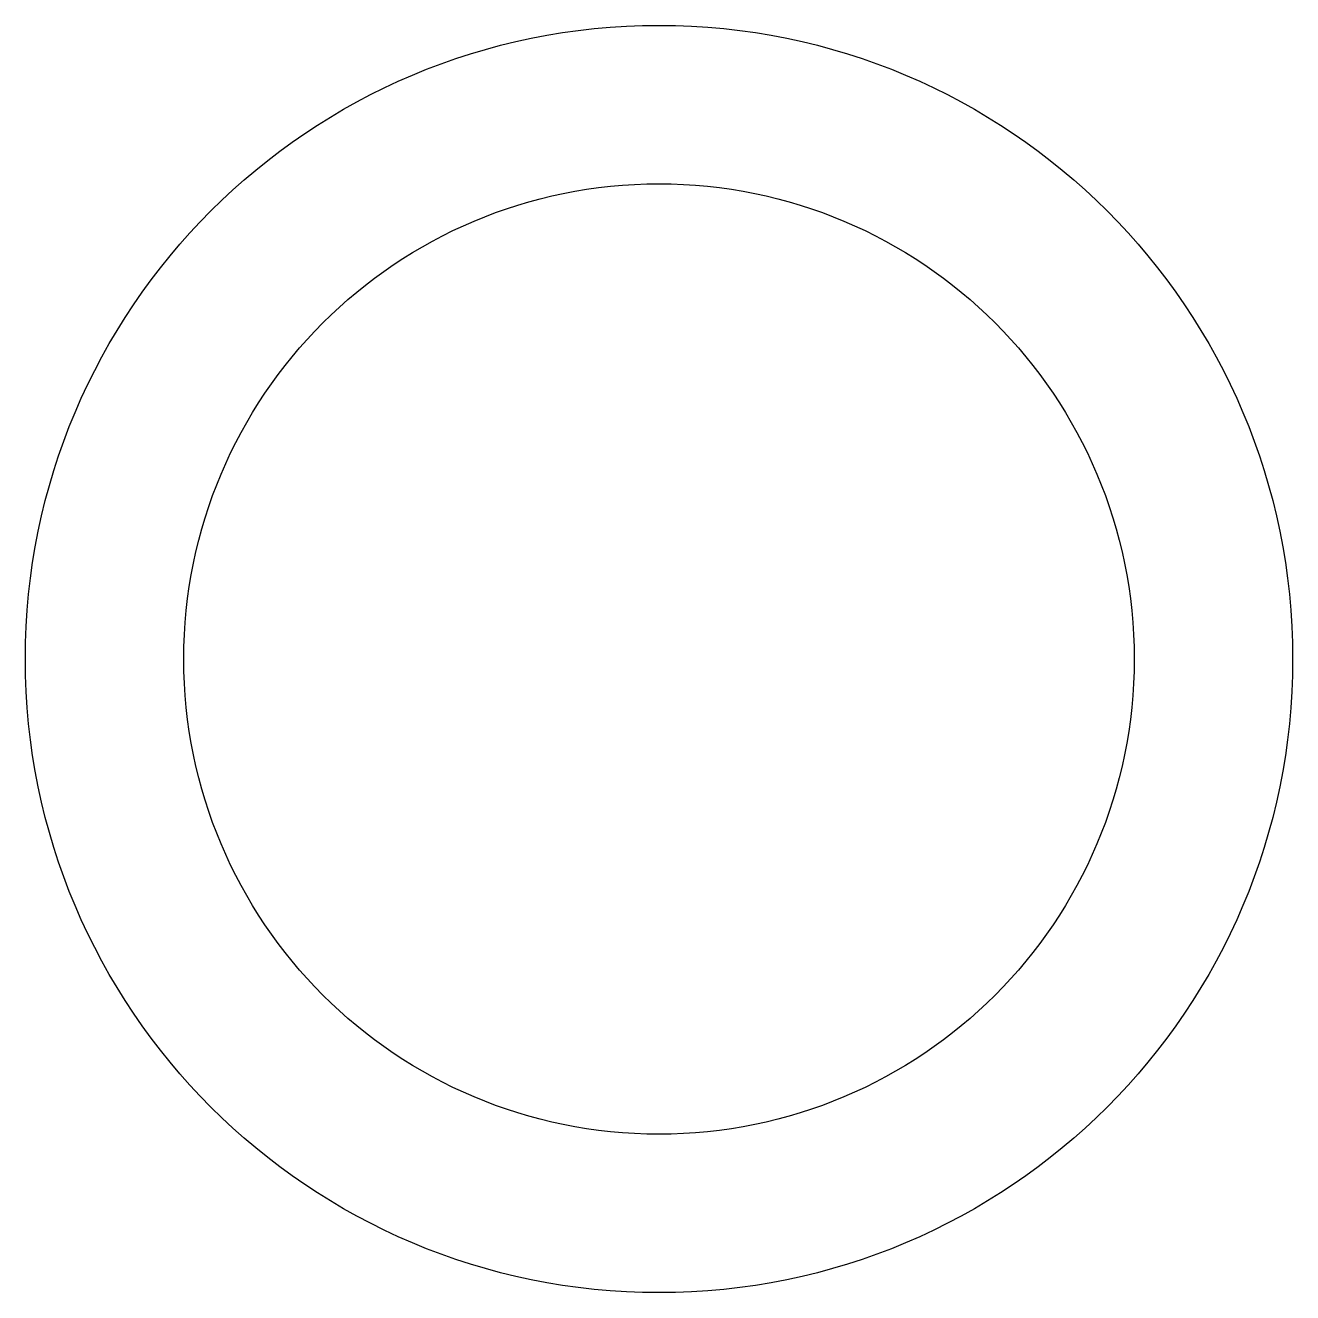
# Model space of a CAD drawing. Extents: x 727.99 to 735.99, y -24.09 to -16.09.
import ezdxf

# ---------------------------------------------------------------- set-up
doc = ezdxf.new("R2010")
doc.units = 0
doc.header["$LTSCALE"] = 15
doc.layers.get('0').update_dxf_attribs({"linetype": 'CONTINUOUS'})

msp = doc.modelspace()

# ---------------------------------------------------------------- linework, layer by layer
at = {"color": 0, "ltscale": 0.05}
for radius in [4, 3]:
    msp.add_circle((731.9908, -20.0862), radius, dxfattribs=at)

doc.saveas('drawing.dxf')
